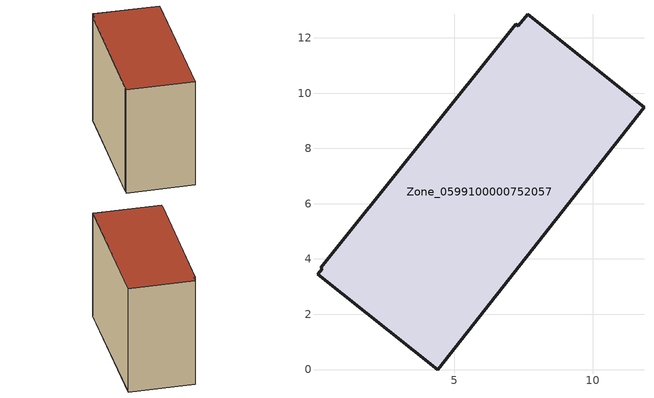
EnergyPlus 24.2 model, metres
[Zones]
Zone_0599100000752057
 floor ground (C_G): 0.21,3.65 0.17,3.69 7.22,12.49 7.31,12.44 7.64,12.85 11.86,9.48 4.4,0 0.04,3.45 z0.38
 wall outside (C_F): 0.04,3.45 4.4,0 11.86,9.48 7.64,12.85 7.31,12.44 7.22,12.49 0.17,3.69 0.21,3.65 0.04,3.45 z0.38:9.77
 roof outside (C_R): 0.21,3.65 0.04,3.45 4.4,0 11.86,9.48 7.64,12.85 7.31,12.44 7.22,12.49 0.17,3.69 z9.77
[BUILDING]
Pand.0599100000752057: North Axis=0; Terrain=City; Loads Convergence Tolerance Value=0.04; Temperature Convergence Tolerance Value=0.4; Solar Distribution=FullExterior; Maximum Number of Warmup Days=25; Minimum Number of Warmup Days=1
[Site:Location]
Rotterdam.The.Hague.AP_ZH_NLD Design_Conditions: Latitude=51.96; Longitude=4.45; Time Zone=1; Elevation=-4.5
[SITE:GROUNDTEMPERATURE:BUILDINGSURFACE]
18, 18, 18, 18, 18, 18, 18, 18, 18, 18, 18, 18
[MATERIAL] Thermal Absorptance=0.9; Solar Absorptance=0.7; Visible Absorptance=0.7
Name | Roughness | Thickness | Conductivity | Density | Specific Heat
G.TI.2006-2014 | MediumSmooth | 0.15 | 0.06 | 540 | 1210
F.TI.2006-2014 | Rough | 0.3 | 0.12 | 1920 | 840
R.TI.2006-2014 | MediumRough | 0.2 | 0.08 | 1500 | 1000
[CONSTRUCTION]
C_G: G.TI.2006-2014
C_F: F.TI.2006-2014
C_R: R.TI.2006-2014
[ZONE]
Zone_0599100000752057: Type=1; Multiplier=1; Ceiling Height=Autocalculate; Volume=Autocalculate; Floor Area=autocalculate; Part of Total Floor Area=Yes
[ZONEINFILTRATION:DESIGNFLOWRATE]
Infil_Zone_0599100000752057: Zone or ZoneList or Space or SpaceList=Zone_0599100000752057; Schedule=AlwaysOn; Design Flow Rate Calculation Method=Flow/Area; Flow Rate per Floor Area=0.0015; Constant Term Coefficient=1; Temperature Term Coefficient=0; Velocity Term Coefficient=0; Velocity Squared Term Coefficient=0
[HVACTEMPLATE:ZONE:IDEALLOADSAIRSYSTEM]
Zone_0599100000752057: Maximum Heating Supply Air Temperature=50; Minimum Cooling Supply Air Temperature=13; Maximum Heating Supply Air Humidity Ratio=0.0156; Minimum Cooling Supply Air Humidity Ratio=0.0077; Heating Limit=NoLimit; Cooling Limit=NoLimit; Dehumidification Control Type=ConstantSensibleHeatRatio; Cooling Sensible Heat Ratio=0.7; Dehumidification Setpoint=60; Humidification Control Type=None; Humidification Setpoint=30; Outdoor Air Method=None; Outdoor Air Flow Rate per Person=0.00944; Outdoor Air Flow Rate per Zone Floor Area=0; Outdoor Air Flow Rate per Zone=0; Demand Controlled Ventilation Type=None; Outdoor Air Economizer Type=NoEconomizer; Heat Recovery Type=None; Sensible Heat Recovery Effectiveness=0.7; Latent Heat Recovery Effectiveness=0.65
[ZONECONTROL:THERMOSTAT]
ThermostatControl_Zone_0599100000752057: Zone or ZoneList=Zone_0599100000752057; Control Type Schedule=DualSetpointControlType; Control 1=Thermostat_Zone_0599100000752057; Temperature Difference Between Cutout And Setpoint=0
[THERMOSTATSETPOINT:DUALSETPOINT]
Thermostat_Zone_0599100000752057: Heating Setpoint Temperature Schedule=HeatingSetpoint_Zone_0599100000752057; Cooling Setpoint Temperature Schedule=CoolingSetpoint_Zone_0599100000752057
[SCHEDULE:COMPACT]
HeatingSetpoint_Zone_0599100000752057: Through: 12/31, For: AllDays, Until: 24:00, 21
CoolingSetpoint_Zone_0599100000752057: Through: 12/31, For: AllDays, Until: 24:00, 24
DualSetpointControlType: Through: 12/31, For: AllDays, Until: 24:00, 4
AlwaysOn: Through: 12/31, For: AllDays, Until: 24:00, 1
